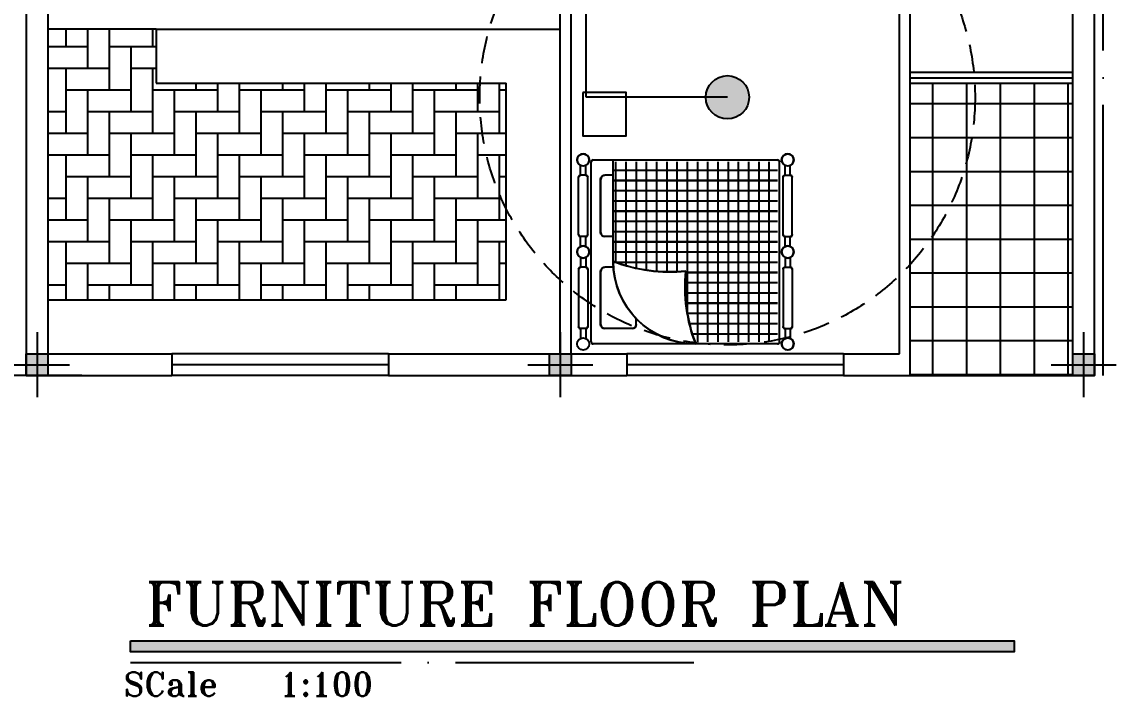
# Model space of a CAD drawing. Header units: millimetres. Extents: x 0 to 12169, y 6 to 10142.
# Drawn here: x 6723 to 7733, y 3575 to 4197 of the extents above; entities that cross this region are included whole.
import ezdxf

# ---------------------------------------------------------------- set-up
doc = ezdxf.new("R2010")
doc.units = ezdxf.units.MM
doc.header["$LTSCALE"] = 50
doc.header["$MEASUREMENT"] = 0
doc.linetypes.add('AXIS', pattern=[6, 5, -0.5, 0, -0.5])
doc.linetypes.add('DASHED', pattern=[0.75, 0.5, -0.25])
for name, color, linetype in [('1', 8, 'AXIS'), ('10', 10, 'Continuous'), ('2', 4, 'Continuous'), ('3', 3, 'Continuous'), ('4', 136, 'Continuous'), ('5', 5, 'Continuous'), ('DIM', 8, 'Continuous'), ('FUR', 30, 'Continuous'), ('HACH', 140, 'Continuous'), ('TXT', 2, 'Continuous'), ('TXT-1', 2, 'Continuous')]:
    doc.layers.add(name, color=color, linetype=linetype)
doc.styles.add('ROMANT', font='romant', dxfattribs={"height": 20})
doc.styles.get("Standard").update_dxf_attribs({"font": 'arial.ttf'})
doc.dimstyles.get("Standard").update_dxf_attribs({"dimtxt": 0.18, "dimasz": 0.18, "dimexe": 0.18, "dimexo": 0.0625, "dimgap": 0.09, "dimtad": 0, "dimtih": 1, "dimtoh": 1, "dimdec": 4, "dimzin": 0, "dimdsep": 46, "dimtxsty": 'Standard', "dimcen": 0.09, "dimadec": 0, "dimazin": 0, "dimtfac": 1, "dimtdec": 4, "dimtofl": 0, "dimtmove": 0, "dimatfit": 3, "dimfxl": 1, "dimtolj": 1, "dimtzin": 0, "dimarcsym": 0})

# ---------------------------------------------------------------- blocks, each defined once
blk = doc.blocks.new('*D247')
at = {"layer": 'DEFPOINTS', "color": 0, "transparency": 16777216}
for p in [(6619.6, 3880.9), (6631.2, 3870.9), (6778, 3870.9)]:
    blk.add_point(p, dxfattribs=at)
at = {"layer": 'DIM', "color": 0, "lineweight": -2, "transparency": 16777216}
for p, q in [((6619.6, 3880.9), (6631.3, 3880.9)), ((6631.2, 3880.7), (6631.2, 3876.1)), ((6777.9, 3870.9), (6631, 3870.9)), ((6631.2, 3871.1), (6631.2, 3875.7))]:
    blk.add_line(p, q, dxfattribs=at)
at = {"layer": 'DIM', "color": 0, "transparency": 16777216}
for points in [[(6631.1, 3880.7), (6631.2, 3880.7), (6631.2, 3880.9)], [(6631.1, 3871.1), (6631.2, 3871.1), (6631.2, 3870.9)]]:
    blk.add_solid(points, dxfattribs=at)
at = {"layer": 'DIM', "color": 0, "transparency": 16777216, "insert": (6631.2, 3875.9), "char_height": 0.18, "attachment_point": 5}
blk.add_mtext('\\A1;10.0000', dxfattribs=at)
blk = doc.blocks.new('st')
at = {"layer": '2'}
h = blk.add_hatch(color=256, dxfattribs=at)
h.paths.add_polyline_path([(0, 10), (0, 0), (10, 0), (10, 10)])
h.paths.add_polyline_path([(-10, 10), (-10, 0), (0, 0), (0, 10)])
h.paths.add_polyline_path([(-10, 0), (-10, -10), (0, -10), (0, 0)])
h.paths.add_polyline_path([(0, 0), (0, -10), (10, -10), (10, 0)])
at = {"layer": '10'}
for p, q in [((0, 30), (0, -30)), ((-30, 0), (30, 0))]:
    blk.add_line(p, q, dxfattribs=at)
at = {"layer": '4'}
blk.add_lwpolyline([(-10, -10), (-10, 10), (10, 10), (10, -10)], close=True, dxfattribs=at)
blk = doc.blocks.new('BED3')
at = {"layer": 'FUR'}
for p, q in [((0.324, 2.204), (0.228, 2.204)), ((0.324, 2.154), (0.228, 2.154)), ((0.324, 2.154), (0.324, 2.204)), ((0.904, 2.224), (0.344, 2.224)), ((1.02, 2.204), (0.924, 2.204)), ((0.924, 2.154), (0.924, 2.204)), ((1.02, 2.154), (0.924, 2.154)), ((1.128, 2.204), (1.224, 2.204)), ((1.128, 2.154), (1.224, 2.154)), ((1.224, 2.154), (1.224, 2.204)), ((1.244, 2.224), (1.804, 2.224)), ((1.824, 2.204), (1.92, 2.204)), ((1.824, 2.154), (1.824, 2.204)), ((1.824, 2.154), (1.92, 2.154)), ((0.174, 0.279), (0.174, 2.08)), ((0.194, 2.1), (1.954, 2.1)), ((0.904, 2.134), (0.344, 2.134)), ((1.244, 2.134), (1.804, 2.134)), ((1.974, 2.08), (1.974, 0.279)), ((0.324, 1.7), (0.324, 1.968)), ((0.364, 2.008), (0.884, 2.008)), ((0.924, 1.884), (0.924, 1.968)), ((1.224, 1.886), (1.224, 1.968)), ((1.264, 2.008), (1.784, 2.008)), ((1.824, 1.886), (1.824, 1.968)), ((0.971, 1.859), (1.954, 1.859)), ((0.974, 1.886), (0.974, 0.279)), ((0.982, 1.886), (1.974, 1.886)), ((1.074, 1.886), (1.074, 0.279)), ((1.174, 1.886), (1.174, 0.279)), ((1.274, 1.886), (1.274, 0.279)), ((1.374, 1.886), (1.374, 0.279)), ((1.474, 1.886), (1.474, 0.279)), ((1.574, 1.886), (1.574, 0.279)), ((1.674, 1.886), (1.674, 0.279)), ((1.774, 1.886), (1.774, 0.279)), ((1.874, 1.886), (1.874, 0.279)), ((0.939, 1.759), (1.954, 1.759)), ((0.364, 1.66), (0.421, 1.66)), ((0.914, 1.659), (1.954, 1.659)), ((0.896, 1.559), (1.954, 1.559)), ((0.884, 1.459), (1.954, 1.459)), ((0.879, 1.359), (1.954, 1.359)), ((0.674, 1.181), (0.674, 0.279)), ((0.774, 1.182), (0.774, 0.279)), ((0.88, 1.259), (1.954, 1.259)), ((0.274, 1.113), (0.274, 0.279)), ((0.374, 1.14), (0.374, 0.279)), ((0.464, 1.159), (1.954, 1.159)), ((0.474, 1.16), (0.474, 0.279)), ((0.574, 1.174), (0.574, 0.279)), ((0.874, 1.176), (0.874, 0.279)), ((0.194, 1.059), (1.954, 1.059)), ((0.194, 0.959), (1.954, 0.959)), ((0.194, 0.859), (1.954, 0.859)), ((0.194, 0.759), (1.954, 0.759)), ((0.194, 0.659), (1.954, 0.659)), ((0.194, 0.559), (1.954, 0.559)), ((0.194, 0.459), (1.954, 0.459)), ((0.194, 0.359), (1.954, 0.359)), ((0.194, 0.259), (1.954, 0.259)), ((0.904, 0.224), (0.344, 0.224)), ((1.244, 0.224), (1.804, 0.224)), ((0.324, 0.204), (0.228, 0.204)), ((0.324, 0.154), (0.228, 0.154)), ((0.324, 0.204), (0.324, 0.154)), ((0.904, 0.134), (0.344, 0.134)), ((0.924, 0.204), (0.924, 0.154)), ((1.02, 0.204), (0.924, 0.204)), ((1.02, 0.154), (0.924, 0.154)), ((1.128, 0.204), (1.224, 0.204)), ((1.128, 0.154), (1.224, 0.154)), ((1.224, 0.204), (1.224, 0.154)), ((1.244, 0.134), (1.804, 0.134)), ((1.824, 0.204), (1.92, 0.204)), ((1.824, 0.204), (1.824, 0.154)), ((1.824, 0.154), (1.92, 0.154))]:
    blk.add_line(p, q, dxfattribs=at)
for centre in [(0.174, 2.179), (1.074, 2.179), (1.974, 2.179), (0.174, 0.179), (1.074, 0.179), (1.974, 0.179)]:
    blk.add_circle(centre, 0.0595, dxfattribs=at)
for centre, radius, start, end in [((0.344, 2.204), 0.02, 90, 180), ((0.344, 2.154), 0.02, 180, 270), ((0.904, 2.204), 0.02, 0, 90), ((0.904, 2.154), 0.02, 270, 0), ((1.244, 2.204), 0.02, 90, 180), ((1.244, 2.154), 0.02, 180, 270), ((1.804, 2.204), 0.02, 0, 90), ((1.804, 2.154), 0.02, 270, 0), ((0.194, 2.08), 0.02, 90, 180), ((1.954, 2.08), 0.02, 0, 90), ((0.364, 1.968), 0.04, 90, 180), ((0.884, 1.968), 0.04, 0, 90), ((1.264, 1.968), 0.04, 90, 180), ((1.784, 1.968), 0.04, 0, 90), ((0.982, 1.079), 0.807, 90, 180), ((2.448, 1.326), 1.569, 159.1041, 185.5493), ((0.364, 1.7), 0.04, 180, 270), ((0.734, -0.387), 1.569, 84.4507, 110.8959), ((0.194, 0.279), 0.02, 180, 270), ((0.344, 0.204), 0.02, 90, 180), ((0.904, 0.204), 0.02, 0, 90), ((1.244, 0.204), 0.02, 90, 180), ((1.804, 0.204), 0.02, 0, 90), ((1.954, 0.279), 0.02, 270, 0), ((0.344, 0.154), 0.02, 180, 270), ((0.904, 0.154), 0.02, 270, 0), ((1.244, 0.154), 0.02, 180, 270), ((1.804, 0.154), 0.02, 270, 0)]:
    blk.add_arc(centre, radius, start, end, dxfattribs=at)
blk = doc.blocks.new('BED2')
at = {"layer": 'FUR', "ltscale": 100}
for p, q in [((-200.6, 165.7), (-200.6, 174.8)), ((-195.9, 165.7), (-195.9, 174.8)), ((-190.8, 11.9), (-190.8, 178)), ((-18.9, 179.9), (-188.9, 179.9)), ((-181.3, 11.9), (-181.3, 178)), ((-171.9, 11.9), (-171.9, 178)), ((-162.4, 11.9), (-162.4, 178)), ((-153, 11.9), (-153, 178)), ((-143.6, 11.9), (-143.6, 178)), ((-134.1, 11.9), (-134.1, 178)), ((-124.7, 11.9), (-124.7, 178)), ((-115.3, 11.9), (-115.3, 178)), ((-105.8, 37.4), (-105.8, 178)), ((-96.4, 76.6), (-96.4, 178)), ((-86.9, 76.5), (-86.9, 178)), ((-77.5, 77), (-77.5, 178)), ((-68.1, 78.1), (-68.1, 178)), ((-58.6, 79.8), (-58.6, 178)), ((-49.2, 82.2), (-49.2, 178)), ((-39.8, 85.2), (-39.8, 178)), ((-37.2, 86.2), (-37.2, 179.9)), ((-17, 11.9), (-17, 178)), ((-11.9, 165.7), (-11.9, 174.8)), ((-7.1, 165.7), (-7.1, 174.8)), ((-202.5, 111), (-202.5, 163.8)), ((-195.9, 165.7), (-200.6, 165.7)), ((-194, 111), (-194, 163.8)), ((-37.2, 170.4), (-188.9, 170.4)), ((-37.2, 165.7), (-29.4, 165.7)), ((-25.6, 112.9), (-25.6, 162)), ((-13.7, 111), (-13.7, 163.8)), ((-11.9, 165.7), (-7.1, 165.7)), ((-5.3, 111), (-5.3, 163.8)), ((-37.2, 161), (-188.9, 161)), ((-37.2, 151.6), (-188.9, 151.6)), ((-37.2, 142.1), (-188.9, 142.1)), ((-37.2, 132.7), (-188.9, 132.7)), ((-37.2, 123.3), (-188.9, 123.3)), ((-37.2, 113.8), (-188.9, 113.8)), ((-200.6, 100), (-200.6, 109.1)), ((-195.9, 109.1), (-200.6, 109.1)), ((-195.9, 100), (-195.9, 109.1)), ((-37.2, 104.4), (-188.9, 104.4)), ((-37.2, 109.1), (-29.4, 109.1)), ((-11.9, 109.1), (-7.1, 109.1)), ((-11.9, 100), (-11.9, 109.1)), ((-7.1, 100), (-7.1, 109.1)), ((-37.2, 94.9), (-188.9, 94.9)), ((-200.6, 89.8), (-200.6, 80.8)), ((-195.9, 89.8), (-195.9, 80.8)), ((-37.2, 85.5), (-188.9, 85.5)), ((-11.9, 89.8), (-11.9, 80.8)), ((-7.1, 89.8), (-7.1, 80.8)), ((-202.5, 78.9), (-202.5, 26)), ((-195.9, 80.8), (-200.6, 80.8)), ((-194, 78.9), (-194, 26)), ((-104.2, 76.1), (-188.9, 76.1)), ((-37.4, 80.8), (-29.4, 80.8)), ((-25.6, 27.9), (-25.6, 77)), ((-13.7, 78.9), (-13.7, 26)), ((-11.9, 80.8), (-7.1, 80.8)), ((-5.3, 78.9), (-5.3, 26)), ((-103.7, 66.6), (-188.9, 66.6)), ((-103.7, 57.2), (-188.9, 57.2)), ((-104.4, 47.8), (-188.9, 47.8)), ((-105.7, 38.3), (-188.9, 38.3)), ((-58.5, 27.9), (-58.5, 33.3)), ((-195.9, 24.2), (-200.6, 24.2)), ((-200.6, 24.2), (-200.6, 15.1)), ((-195.9, 24.2), (-195.9, 15.1)), ((-107.6, 28.9), (-188.9, 28.9)), ((-54.7, 24.2), (-29.4, 24.2)), ((-11.9, 24.2), (-7.1, 24.2)), ((-110.1, 19.4), (-188.9, 19.4))]:
    blk.add_line(p, q, dxfattribs=at)
for centre in [(-198.3, 179.9), (-9.5, 179.9), (-198.3, 94.9), (-9.5, 94.9), (-198.3, 10)]:
    blk.add_circle(centre, 5.62, dxfattribs=at)
for centre, radius, start, end in [((-188.9, 178), 1.89, 90, 180), ((-18.9, 178), 1.89, 0, 90), ((-200.6, 163.8), 1.89, 90, 180), ((-195.9, 163.8), 1.89, 360, 90), ((-29.4, 162), 3.78, 0, 90), ((-11.9, 163.8), 1.89, 90, 180), ((-7.1, 163.8), 1.89, 0, 90), ((-29.4, 112.9), 3.78, 270, 0), ((-200.6, 111), 1.89, 180, 270), ((-195.9, 111), 1.89, 270, 360), ((-11.9, 111), 1.89, 180, 270), ((-7.1, 111), 1.89, 270, 0), ((-113.4, 86.2), 76.2, 270, 0), ((-90, 224.5), 148.1, 264.4507, 290.8959), ((-200.6, 78.9), 1.89, 90, 180), ((-195.9, 78.9), 1.89, 0, 90), ((-251.7, 62.8), 148.1, 339.1041, 5.5493), ((-29.4, 77), 3.78, 0, 90), ((-11.9, 78.9), 1.89, 90, 180), ((-7.1, 78.9), 1.89, 0, 90), ((-200.6, 26), 1.89, 180, 270), ((-195.9, 26), 1.89, 270, 0), ((-54.7, 27.9), 3.78, 180, 270), ((-29.4, 27.9), 3.78, 270, 0), ((-11.9, 26), 1.89, 180, 270), ((-7.1, 26), 1.89, 270, 0), ((-188.9, 11.9), 1.89, 180, 270)]:
    blk.add_arc(centre, radius, start, end, dxfattribs=at)
at = {"layer": 'FUR', "xscale": -94.37972467777166, "yscale": 94.37972467777166, "zscale": 94.37972467777166, "rotation": 270}
blk.add_blockref('BED3', (-215.2, -6.5), dxfattribs=at)

msp = doc.modelspace()

# ---------------------------------------------------------------- hatches: boundary and pattern name
at = {"ltscale": 50, "true_color": 0xcd2027}
h = msp.add_hatch(color=242, dxfattribs=at)
h.dxf.hatch_style = 1
h.paths.add_polyline_path([(4998.84242, 4421.12571, 1), (5038.84242, 4421.12571, 1)])
h.paths.add_polyline_path([(5379.50402, 4127.36899, 1), (5419.50402, 4127.36899, 1)])
h.paths.add_polyline_path([(5570.40283, 4508.28342, 1), (5530.40283, 4508.28342, 1)])
h.paths.add_polyline_path([(5179.53388, 4702.31544, 1), (5139.53388, 4702.31544, 1)])
h.paths.add_polyline_path([(5148.2196, 5157.49226, 1), (5188.2196, 5157.49226, 1)])
h.paths.add_polyline_path([(4991.77764, 5400.70459, 1), (4951.77764, 5400.70459, 1)])
h.paths.add_polyline_path([(5558.81123, 5673.43046, 1), (5598.81123, 5673.43046, 1)])
h.paths.add_polyline_path([(5255.42228, 5673.43046), (5275.42228, 5673.43046), (5295.42228, 5673.43046, 1)])
h.paths.add_polyline_path([(5295.42228, 5673.43046), (5275.42228, 5673.43046), (5275.42228, 5653.43046, 0.4142135624)])
h.paths.add_polyline_path([(5275.42228, 5673.43046), (5255.42228, 5673.43046, 0.4142135624), (5275.42228, 5653.43046)])
h.paths.add_polyline_path([(7393.88366, 4127.81437, 1), (7353.88366, 4127.81437, 1)])
h.paths.add_polyline_path([(6971.32951, 4432.63731, 1), (7011.32951, 4432.63731, 1)])
h.paths.add_polyline_path([(7514.97349, 4517.1946, 1), (7554.97349, 4517.1946, 1)])
edge = h.paths.add_edge_path(flags=17)
edge.add_ellipse((7238.46196, 4822.67647), major_axis=(0, 184.63852), ratio=0.7058823529, start_angle=118.57682094, end_angle=130.57554699, ccw=False)
edge.add_line((7124.00651, 4734.3571), (7115.89493, 4734.3571))
edge.add_arc((7130.0379, 4720.2158), 20, 135.00336729, 180)
edge.add_arc((7130.0379, 4720.2158), 20, 180, 298.13078007)
h.paths.add_polyline_path([(7115.89493, 4734.3571), (7144.18086, 4734.3571, 0.4142479896)])
h.paths.add_polyline_path([(7144.18086, 4734.3571), (7115.89493, 4734.3571, 0.1988970935), (7110.0379, 4720.2158, 0.5665263171), (7139.46761, 4702.57833, 0.2767101186), (7150.0379, 4720.2158, 0.1988970935)])
h.paths.add_polyline_path([(7167.53968, 5110.81179, 1), (7127.53968, 5110.81179, 1)])
h.paths.add_polyline_path([(6936.31237, 5408.48039, 1), (6976.31237, 5408.48039, 1)])
edge = h.paths.add_edge_path(flags=0)
edge.add_ellipse((6956.31237, 5408.48039), major_axis=(-16.2063, 0), ratio=0.7058823529, start_angle=0, end_angle=360)
edge = h.paths.add_edge_path(flags=0)
edge.add_ellipse((6956.31237, 5408.48039), major_axis=(-11.1063, 0), ratio=0.7058823529, start_angle=0, end_angle=360)
edge = h.paths.add_edge_path(flags=16)
edge.add_ellipse((6956.31237, 5408.48039), major_axis=(-16.2063, 0), ratio=0.7058823529, start_angle=0, end_angle=360)
edge.add_line((6972.51867, 5408.48039), (6967.41867, 5408.48039))
edge.add_ellipse((6956.31237, 5408.48039), major_axis=(-11.1063, 0), ratio=0.7058823529, start_angle=0, end_angle=360)
edge.add_line((6967.41867, 5408.48039), (6972.51867, 5408.48039))
h.paths.add_polyline_path([(7251.16632, 5676.07186, 0.0042768983), (7251.16924, 5675.72973), (7291.16339, 5675.72973, 0.0042768983), (7291.16632, 5676.07186, 1)])
h.paths.add_polyline_path([(7291.16339, 5675.72973), (7251.16924, 5675.72973, 0.9830371929)])
at = {"layer": '1'}
h = msp.add_hatch(dxfattribs=at)
h.set_pattern_fill('AR-HBONE', color=256, scale=5, angle=45, style=0)
h.set_pattern_definition([(90, (18063.476, -4565.538), (-20, 20), [60, -20]), (180, (18063.476, -4545.538), (-20, 20), [60, -20])])
h.paths.add_polyline_path([(7169.68759, 3940.88849), (7169.68759, 4140.88849), (6846.68759, 4140.88849), (6846.68759, 4190.88849), (6746.68759, 4190.88849), (6746.68759, 3940.88849)])
h = msp.add_hatch(dxfattribs=at)
h.set_pattern_fill('NET', color=256, scale=250, style=0)
h.set_pattern_definition([(0, (18063.476, -4565.538), (0, 31.25), []), (90, (18063.476, -4565.538), (-31.25, 2e-15), [])])
h.paths.add_polyline_path([(7692.68759, 4140.88849), (7542.68759, 4140.88849), (7542.68759, 3870.88849), (7692.68759, 3870.88849), (7692.68759, 3890.88849)])
at = {"layer": 'HACH'}
msp.add_hatch(color=256, dxfattribs=at).paths.add_polyline_path([(6822.80195, 3626.0098), (7638.71262, 3626.0098), (7638.71262, 3616.0098), (6822.80195, 3616.0098)])

# ---------------------------------------------------------------- linework, layer by layer
for p, q in [((7712.68759, 3870.88849), (7712.68759, 5870.88849)), ((7692.68759, 3870.88849), (7692.68759, 4740.88849)), ((6726.68759, 4680.88849), (6726.68759, 3870.88849)), ((6746.68759, 4670.88849), (6746.68759, 3890.88849)), ((7219.68759, 3890.88849), (7219.68759, 4380.88849)), ((7229.68759, 3890.88849), (7229.68759, 4370.88849)), ((7532.68759, 3890.88849), (7532.68759, 4280.88849)), ((7542.68759, 3870.88849), (7542.68759, 4280.88849)), ((6746.68759, 3890.88849), (6861.18759, 3890.88849)), ((6861.18759, 3890.88849), (6861.18759, 3870.88849)), ((7061.18759, 3890.88849), (7219.68759, 3890.88849)), ((7061.18759, 3890.88849), (7061.18759, 3870.88849)), ((7229.68759, 3890.88849), (7281.18759, 3890.88849)), ((7281.18759, 3890.88849), (7281.18759, 3870.88849)), ((7481.18759, 3890.88849), (7532.68759, 3890.88849)), ((7481.18759, 3890.88849), (7481.18759, 3870.88849)), ((6726.68759, 3870.88849), (6861.18759, 3870.88849)), ((7061.18759, 3870.88849), (7281.18759, 3870.88849)), ((7481.18759, 3870.88849), (7542.68759, 3870.88849)), ((7692.68759, 3870.88849), (7712.68759, 3870.88849))]:
    msp.add_line(p, q)
at = {"color": 242, "ltscale": 50, "true_color": 0xcd2027}
for p, q in [((7243.45737, 4127.81437), (7243.45737, 5675.72973)), ((7253.99892, 4127.81437), (7243.45737, 4127.81437)), ((7373.88366, 4127.81437), (7253.99892, 4127.81437))]:
    msp.add_line(p, q, dxfattribs=at)
at = {"color": 242, "linetype": 'DASHED', "true_color": 0xcd2027}
msp.add_circle((7373.88366, 4127.81437), 228.6, dxfattribs=at)
at = {"color": 242, "ltscale": 50, "true_color": 0xcd2027}
msp.add_circle((7373.88366, 4127.81437), 20, dxfattribs=at)
at = {"layer": '1'}
for p, q in [((7720.68759, 3870.88849), (7720.68759, 5870.88849)), ((6846.68759, 4190.88849), (6746.68759, 4190.88849)), ((6822.80195, 3606.0098), (7342.77622, 3606.0098))]:
    msp.add_line(p, q, dxfattribs=at)
at = {"layer": '2'}
for p, q in [((6846.68759, 4190.88849), (7219.68759, 4190.88849)), ((6846.68759, 4190.88849), (6846.68759, 4140.88849)), ((7542.68759, 4150.88849), (7692.68759, 4150.88849)), ((7542.68759, 4145.88849), (7692.68759, 4145.88849)), ((6846.68759, 4140.88849), (7169.68759, 4140.88849)), ((7169.68759, 3940.88849), (7169.68759, 4140.88849)), ((7542.68759, 4140.88849), (7692.68759, 4140.88849)), ((6746.68759, 3940.88849), (7169.68759, 3940.88849)), ((7061.18759, 3890.88849), (6861.18759, 3890.88849)), ((7481.18759, 3890.88849), (7281.18759, 3890.88849)), ((7061.18759, 3880.88849), (6861.18759, 3880.88849)), ((7481.18759, 3880.88849), (7281.18759, 3880.88849)), ((7061.18759, 3870.88849), (6861.18759, 3870.88849)), ((7481.18759, 3870.88849), (7281.18759, 3870.88849))]:
    msp.add_line(p, q, dxfattribs=at)
at = {"layer": '3'}
msp.add_line((7542.68759, 3870.88849), (7692.68759, 3870.88849), dxfattribs=at)
at = {"layer": 'FUR'}
msp.add_lwpolyline([(7240.50468, 4132.37657), (7240.50468, 4092.37657), (7280.50468, 4092.37657), (7280.50468, 4132.37657)], close=True, dxfattribs=at)
at = {"layer": 'HACH'}
msp.add_lwpolyline([(6822.80195, 3626.0098), (7638.71262, 3626.0098), (7638.71262, 3616.0098), (6822.80195, 3616.0098)], close=True, dxfattribs=at)

# ---------------------------------------------------------------- block references
at = {"layer": '5'}
for p in [(6736.68759, 3880.88849), (7219.68759, 3880.88849), (7702.68759, 3880.88849)]:
    msp.add_blockref('st', p, dxfattribs=at)
at = {"layer": 'FUR', "xscale": -1}
msp.add_blockref('BED2', (7231.25241, 3890.20559), dxfattribs=at)

# ---------------------------------------------------------------- texts
at = {"layer": 'TXT', "style": 'ROMANT'}
msp.add_text('FURNITURE FLOOR PLAN', height=40, dxfattribs=at).set_placement((6836.62318, 3640.13675))
at = {"layer": 'TXT-1', "color": 125, "linetype": 'Continuous', "style": 'ROMANT'}
msp.add_text('SCale   1:100', height=22.05, dxfattribs=at).set_placement((6816.78853, 3575.03712))

# ---------------------------------------------------------------- dimensions: what is measured, and where the dimension line sits
at = {"layer": 'DIM'}
dim = msp.add_linear_dim(base=(6631.16785, 3870.88849), p1=(6619.57093, 3880.88849), p2=(6777.95646, 3870.88849), angle=90, dimstyle='Standard', dxfattribs=at)
dim.commit()
dim.dimension.update_dxf_attribs({"geometry": '*D247', "text_midpoint": (6631.16785, 3875.88849)})

doc.saveas('drawing.dxf')
